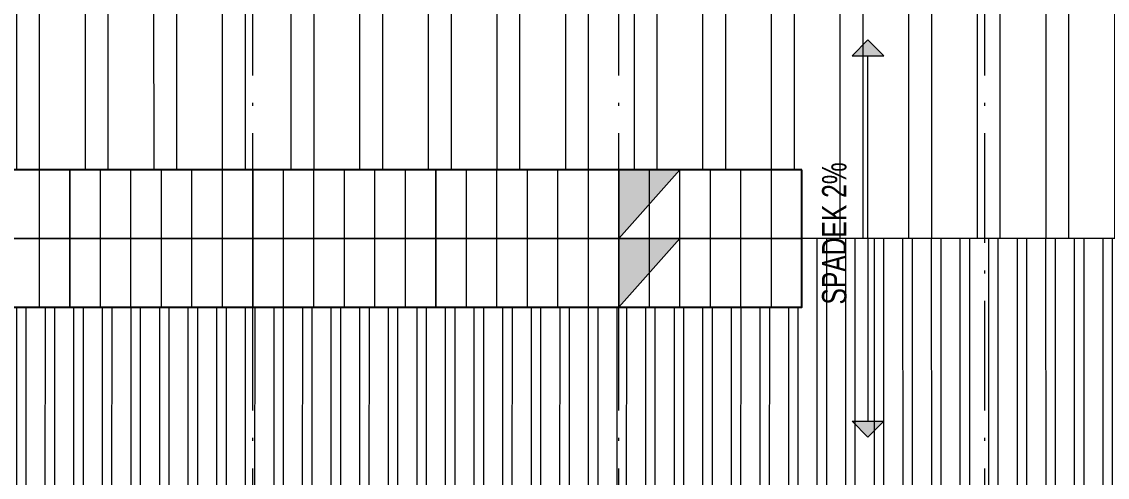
# Model space of a CAD drawing. Extents: x 6529560 to 6558080, y 5579316 to 5588131.
# Drawn here: x 6543296.28 to 6543331.87, y 5579521.63 to 5579536.59 of the extents above; entities that cross this region are included whole.
import ezdxf

# ---------------------------------------------------------------- set-up
doc = ezdxf.new("R2010")
doc.units = 0
doc.header["$MEASUREMENT"] = 0
doc.linetypes.add('ACAD_ISO10W100', pattern=[18, 12, -3, 0, -3])
doc.linetypes.add('GR_SOLID', pattern=[0])
doc.layers.add('06', color=6, linetype='CONTINUOUS')
for name, color, linetype, lineweight in [('arch_opisy', 20, 'CONTINUOUS', 13), ('arch_osie', 181, 'CONTINUOUS', 5), ('arch_zadaszenie', 76, 'CONTINUOUS', 15), ('arch_zadaszenie_raster', 76, 'CONTINUOUS', 15), ('RWA_N1', 30, 'GR_SOLID', 18)]:
    doc.layers.add(name, color=color, linetype=linetype, lineweight=lineweight)
doc.styles.get("Standard").update_dxf_attribs({"font": 'arial.ttf', "width": 0.75})

# ---------------------------------------------------------------- blocks, each defined once
blk = doc.blocks.new('D2741')
at = {"layer": 'RWA_N1'}
for p, q in [((-139.017, 23.803, -6.54), (-136.767, 23.803, 0.799)), ((-139.017, 22.803, -6.54), (-136.767, 22.803, 0.799)), ((-139.017, 21.803, -6.54), (-136.767, 21.803, 0.799)), ((-139.017, 20.803, -6.54), (-136.767, 20.803, 0.799)), ((-139.017, 19.803, -6.54), (-136.767, 19.803, 0.799)), ((-139.017, 18.803, -6.54), (-136.767, 18.803, 0.799)), ((-139.017, 17.803, -6.54), (-136.767, 17.803, 0.799))]:
    blk.add_line(p, q, dxfattribs=at)

msp = doc.modelspace()

# ---------------------------------------------------------------- hatches: boundary and pattern name
at = {"layer": 'arch_opisy', "linetype": 'GR_SOLID'}
for points in [[(6543323.5091, 5579535.4716), (6543324.0262, 5579535.9888), (6543324.5434, 5579535.4716)], [(6543323.5091, 5579523.4716), (6543324.0262, 5579522.9545), (6543324.5434, 5579523.4716)]]:
    msp.add_hatch(color=8, dxfattribs=at).paths.add_polyline_path(points)
at = {"layer": 'arch_zadaszenie_raster'}
h = msp.add_hatch(dxfattribs=at)
h.set_pattern_fill('ANSI32,_O', color=256, scale=6, angle=45)
h.set_pattern_definition([(90, (-75.1374, 0), (-2.25, 4e-16), []), (90, (-74.3874, 0.75), (-2.25, 4e-16), [])])
h.paths.add_polyline_path([(6543267.5572, 5579540.7202), (6543376.1571, 5579540.7202), (6543376.1571, 5579529.4702), (6543267.5572, 5579529.4702)])
h.paths.add_polyline_path([(6543357.8771, 5579535.2262), (6543360.4371, 5579535.2262), (6543360.4371, 5579533.3662), (6543357.8771, 5579533.3662)], flags=16)
h.paths.add_polyline_path([(6543345.8771, 5579535.2267), (6543348.4371, 5579535.2267), (6543348.4371, 5579533.3667), (6543345.8771, 5579533.3667)], flags=16)
h.paths.add_polyline_path([(6543333.8771, 5579535.2262), (6543336.4371, 5579535.2262), (6543336.4371, 5579533.3662), (6543333.8771, 5579533.3662)], flags=16)
h.paths.add_polyline_path([(6543282.8571, 5579531.7202), (6543321.8571, 5579531.7202), (6543321.8571, 5579529.4702), (6543282.8571, 5579529.4703)])
h = msp.add_hatch(dxfattribs=at)
h.set_pattern_fill('ANSI32,_O', color=256, scale=2.5, angle=45)
h.set_pattern_definition([(90, (-75.1374, 0), (-0.9375, 2e-16), []), (90, (-74.8249, 0.3125), (-0.9375, 2e-16), [])])
h.paths.add_polyline_path([(6543376.1571, 5579529.4702), (6543267.5572, 5579529.4702), (6543267.5572, 5579518.2102), (6543376.1571, 5579518.2102)])
h.paths.add_polyline_path([(6543339.8771, 5579525.5739), (6543342.4371, 5579525.5739), (6543342.4371, 5579523.7139), (6543339.8771, 5579523.7139)], flags=16)
h.paths.add_polyline_path([(6543351.8771, 5579525.5739), (6543354.4371, 5579525.5739), (6543354.4371, 5579523.7139), (6543351.8771, 5579523.7139)], flags=16)
h.paths.add_polyline_path([(6543363.8771, 5579525.5739), (6543366.4371, 5579525.5739), (6543366.4371, 5579523.7139), (6543363.8771, 5579523.7139)], flags=16)
h.paths.add_polyline_path([(6543282.8571, 5579529.4702), (6543321.8571, 5579529.4702), (6543321.8571, 5579527.2202), (6543282.8571, 5579527.2202)])

# ---------------------------------------------------------------- linework, layer by layer
at = {"layer": '06', "elevation": -7.3391}
msp.add_lwpolyline([(6543321.8571, 5579531.7202), (6543282.8571, 5579531.7202), (6543282.8571, 5579527.2202), (6543321.8571, 5579527.2202)], close=True, dxfattribs=at)
at = {"layer": 'arch_opisy', "color": 8}
for q in [(6543324.0262, 5579535.4716), (6543324.0262, 5579523.4716)]:
    msp.add_line((6543324.0262, 5579529.4716), q, dxfattribs=at)
at = {"layer": 'arch_opisy', "color": 8, "extrusion": (0, 0, -1)}
for points in [[(-6543323.5091, 5579535.4716), (-6543324.5434, 5579535.4716), (-6543324.0262, 5579535.9888), (-6543323.5091, 5579535.4716)], [(-6543323.5091, 5579523.4716), (-6543324.5434, 5579523.4716), (-6543324.0262, 5579522.9545), (-6543323.5091, 5579523.4716)]]:
    msp.add_lwpolyline(points, dxfattribs=at)
at = {"layer": 'arch_osie', "linetype": 'ACAD_ISO10W100', "ltscale": 0.3, "extrusion": (-4.94832e-09, -8.0265e-10, 1)}
for points in [[(6543303.8571, 5579501.825), (6543303.8571, 5579613.6084)], [(6543315.8571, 5579501.825), (6543315.8571, 5579613.6084)], [(6543327.8571, 5579501.825), (6543327.8571, 5579613.6084)]]:
    msp.add_lwpolyline(points, dxfattribs=at)
at = {"layer": 'arch_zadaszenie'}
for points in [[(6543267.5572, 5579540.7202), (6543376.1571, 5579540.7202), (6543376.1571, 5579529.4702), (6543267.5572, 5579529.4702)], [(6543376.1571, 5579529.4702), (6543267.5572, 5579529.4702), (6543267.5572, 5579518.2102), (6543376.1571, 5579518.2102)]]:
    msp.add_lwpolyline(points, close=True, dxfattribs=at)
at = {"layer": 'arch_zadaszenie', "elevation": -7.3391}
for points in [[(6543282.8571, 5579531.7202), (6543321.8571, 5579531.7202), (6543321.8571, 5579529.4702), (6543282.8571, 5579529.4703)], [(6543282.8571, 5579529.4702), (6543321.8571, 5579529.4702), (6543321.8571, 5579527.2202), (6543282.8571, 5579527.2202)]]:
    msp.add_lwpolyline(points, close=True, dxfattribs=at)
at = {"layer": 'RWA_N1'}
for points in [[(6543291.8571, 5579529.4702), (6543297.8571, 5579529.4702), (6543297.8571, 5579531.7202), (6543291.8571, 5579531.7202), (6543291.8571, 5579529.4702)], [(6543297.8571, 5579529.4702), (6543303.8571, 5579529.4702), (6543303.8571, 5579531.7202), (6543297.8571, 5579531.7202), (6543297.8571, 5579529.4702)], [(6543303.8571, 5579529.4702), (6543309.8571, 5579529.4702), (6543309.8571, 5579531.7202), (6543303.8571, 5579531.7202), (6543303.8571, 5579529.4702)], [(6543309.8571, 5579529.4702), (6543315.8571, 5579529.4702), (6543315.8571, 5579531.7202), (6543309.8571, 5579531.7202), (6543309.8571, 5579529.4702)], [(6543315.8571, 5579529.4702), (6543321.8571, 5579529.4702), (6543321.8571, 5579531.7202), (6543315.8571, 5579531.7202), (6543315.8571, 5579529.4702)], [(6543291.8571, 5579527.2202), (6543297.8571, 5579527.2202), (6543297.8571, 5579529.4702), (6543291.8571, 5579529.4702), (6543291.8571, 5579527.2202)], [(6543297.8571, 5579527.2202), (6543303.8571, 5579527.2202), (6543303.8571, 5579529.4702), (6543297.8571, 5579529.4702), (6543297.8571, 5579527.2202)], [(6543303.8571, 5579527.2202), (6543309.8571, 5579527.2202), (6543309.8571, 5579529.4702), (6543303.8571, 5579529.4702), (6543303.8571, 5579527.2202)], [(6543309.8571, 5579527.2202), (6543315.8571, 5579527.2202), (6543315.8571, 5579529.4702), (6543309.8571, 5579529.4702), (6543309.8571, 5579527.2202)], [(6543315.8571, 5579527.2202), (6543321.8571, 5579527.2202), (6543321.8571, 5579529.4702), (6543315.8571, 5579529.4702), (6543315.8571, 5579527.2202)]]:
    msp.add_lwpolyline(points, dxfattribs=at)
at = {"layer": 'RWA_N1', "extrusion": (0, 0, -1)}
for points in [[(-6543317.8571, 5579531.7202), (-6543315.8571, 5579529.4702), (-6543315.8571, 5579531.7202), (-6543317.8571, 5579531.7202)], [(-6543317.8571, 5579529.4702), (-6543315.8571, 5579527.2202), (-6543315.8571, 5579529.4702), (-6543317.8571, 5579529.4702)]]:
    msp.add_lwpolyline(points, dxfattribs=at)
for points in [[(-6543317.8571, 5579531.7202, 0.8355), (-6543315.8571, 5579529.4702, 0.8355), (-6543317.8571, 5579531.7202, 0.8355), (-6543315.8571, 5579531.7202, 0.8355)], [(-6543317.8571, 5579529.4702, 0.7986), (-6543315.8571, 5579527.2202, 0.7986), (-6543317.8571, 5579529.4702, 0.7986), (-6543315.8571, 5579529.4702, 0.7986)]]:
    msp.add_solid(points, dxfattribs=at)

# ---------------------------------------------------------------- block references
at = {"layer": 'RWA_N1', "rotation": 90}
for p in [(6543315.6602, 5579668.4868, 6.5405), (6543321.6602, 5579668.4868, 6.5405), (6543327.6602, 5579668.4868, 6.5405), (6543333.6602, 5579668.4868, 6.5405), (6543339.6602, 5579668.4868, 6.5405), (6543315.6602, 5579666.2368, -0.7986), (6543321.6602, 5579666.2368, -0.7986), (6543327.6602, 5579666.2368, -0.7986), (6543333.6602, 5579666.2368, -0.7986), (6543339.6602, 5579666.2368, -0.7986)]:
    msp.add_blockref('D2741', p, dxfattribs=at)

# ---------------------------------------------------------------- texts
at = {"layer": 'arch_opisy', "color": 8, "width": 0.722959}
msp.add_text('SPADEK 2%', height=0.8, rotation=90, dxfattribs=at).set_placement((6543323.3198, 5579527.3026, 28.5578))

doc.saveas('drawing.dxf')
